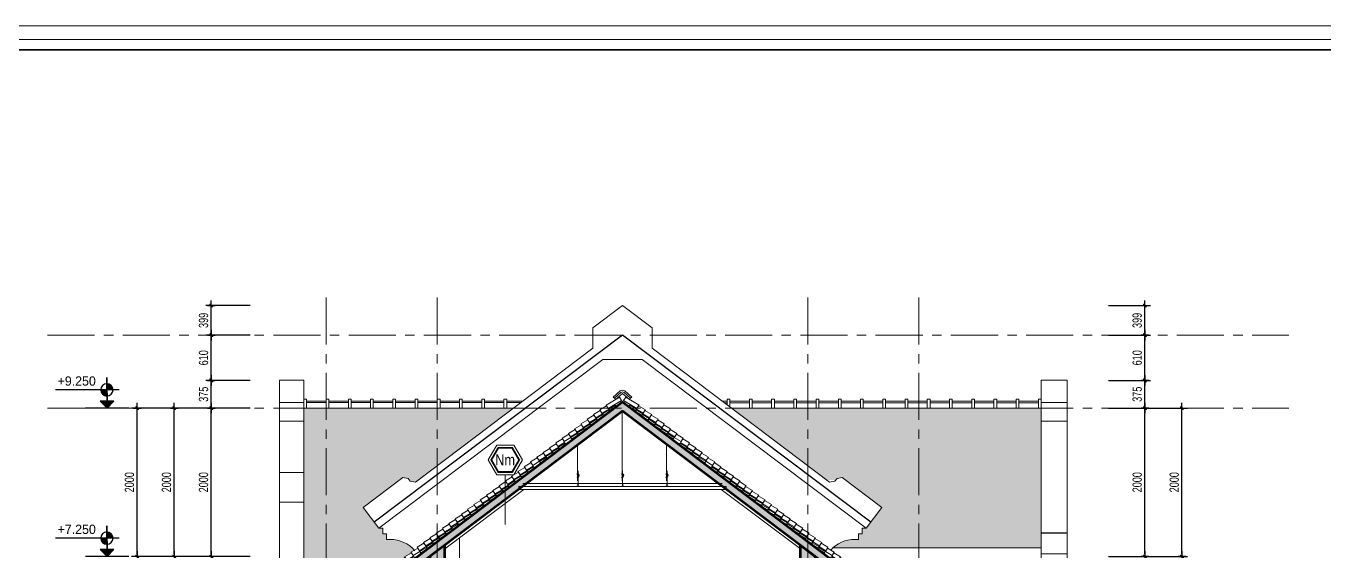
# Model space of a CAD drawing. Header units: inches. Extents: x 88947 to 296847, y 35049 to 161062.
# Drawn here: x 214185 to 231703, y 153981 to 161062 of the extents above; entities that cross this region are included whole.
import ezdxf
from ezdxf.xclip import XClip

# ---------------------------------------------------------------- set-up
doc = ezdxf.new("R2010")
doc.units = ezdxf.units.IN
doc.header["$MEASUREMENT"] = 0
doc.header["$XCLIPFRAME"] = 0
doc.header["$PDMODE"] = 1
doc.linetypes.add('ACAD_ISO03W100', pattern=[30, 12, -18])
doc.linetypes.add('CENTER', pattern=[50.8, 31.75, -6.35, 6.35, -6.35])
for name, color, linetype, lineweight in [('A-Dims', 145, 'Continuous', 25), ('A-Text', 30, 'Continuous', 9), ('A-Wall', 2, 'Continuous', 35), ('DIM', 7, 'Continuous', 25), ('HACTH', 8, 'Continuous', 5), ('KHUNG 1', 6, 'Continuous', 70), ('KHUNG 2', 144, 'Continuous', 18), ('KY HIEU', 4, 'Continuous', 25), ('NETMANH', 192, 'Continuous', 18), ('THAY', 3, 'Continuous', 18), ('TRUC', 252, 'ACAD_ISO03W100', 13)]:
    doc.layers.add(name, color=color, linetype=linetype, lineweight=lineweight)
doc.styles.add('DDCo-B-Helve-condense', font='VHELVCB.TTF')
doc.styles.add('FRANKO', font='VFRANKO.TTF')
doc.styles.add('TEXT', font='VHELVCN.TTF')
doc.styles.add('VNI-HELVE-CONDENSE', font='VNARIAL.TTF', dxfattribs={"width": 0.7})
doc.dimstyles.new('TAS-100', dxfattribs={"dimscale": 50, "dimtxt": 2.5, "dimasz": 0.7, "dimexe": 1.5, "dimexo": 1.5, "dimgap": 0.8, "dimtad": 1, "dimdec": 0, "dimzin": 3, "dimdsep": 46, "dimtxsty": 'VNI-HELVE-CONDENSE', "dimblk": 'TICK', "dimcen": 2.5, "dimclrt": 71, "dimazin": 2, "dimtfac": 0.75, "dimtdec": 0, "dimtix": 1, "dimtmove": 2, "dimatfit": 2, "dimldrblk": 'TICK123', "dimfxl": 1.5, "dimtolj": 1, "dimtzin": 0, "dimarcsym": 0})

# ---------------------------------------------------------------- blocks, each defined once
blk = doc.blocks.new('TICK')
at = {"layer": 'A-Dims', "color": 1}
for p, q in [((-2, 0), (2, 0)), ((0, 1.5), (0, -1.5))]:
    blk.add_line(p, q, dxfattribs=at)
at = {"layer": 'A-Dims', "color": 1, "const_width": 0.788}
blk.add_lwpolyline([(-0.33, -0.35), (0.38, 0.38)], dxfattribs=at)
at = {"layer": 'A-Dims', "color": 1, "const_width": 0.394}
for points in [[(0.24, 0.52, -0.414214), (0.52, 0.52, -1)], [(0.52, 0.52, -0.414214), (0.52, 0.24, -1)], [(-0.47, -0.21, 0.414214), (-0.47, -0.49, 1)], [(-0.47, -0.49, 0.414214), (-0.19, -0.49, 1)]]:
    blk.add_lwpolyline(points, format="xyb", dxfattribs=at)
blk = doc.blocks.new('*D1163')
at = {"layer": 'Defpoints', "color": 0}
for p in [(228719, 156892), (229286, 156892), (228719, 156282)]:
    blk.add_point(p, dxfattribs=at)
at = {"layer": 'DIM', "color": 0, "lineweight": -2}
for p, q in [((228794, 156892), (229361, 156892)), ((229286, 156317), (229286, 156857)), ((228794, 156282), (229361, 156282))]:
    blk.add_line(p, q, dxfattribs=at)
at = {"layer": 'DIM', "color": 0, "lineweight": -2, "xscale": 35, "yscale": 35, "zscale": 35}
for p, rotation in [((229286, 156892), 90), ((229286, 156282), 270)]:
    blk.add_blockref('TICK', p, dxfattribs=dict(at, rotation=rotation))
at = {"layer": 'DIM', "color": 71, "insert": (229182, 156587), "char_height": 125, "attachment_point": 5, "rotation": 90, "style": 'VNI-HELVE-CONDENSE'}
blk.add_mtext('\\A1;610', dxfattribs=at)
blk = doc.blocks.new('TICK123')
at = {"layer": 'A-Dims', "color": 1}
blk.add_lwpolyline([(0.05, 0, 0, 0.84, 0), (-2.11, 0, 8.4, 8.4, 0)], format="xyseb", dxfattribs=at)
blk = doc.blocks.new('*D1167')
at = {"layer": 'Defpoints', "color": 0}
for p in [(228719, 155908), (229786, 155908), (228719, 153908)]:
    blk.add_point(p, dxfattribs=at)
at = {"layer": 'DIM', "color": 0, "lineweight": -2}
for p, q in [((228794, 155908), (229861, 155908)), ((229786, 153943), (229786, 155873)), ((228794, 153908), (229861, 153908))]:
    blk.add_line(p, q, dxfattribs=at)
at = {"layer": 'DIM', "color": 0, "lineweight": -2, "xscale": 35, "yscale": 35, "zscale": 35}
for p, rotation in [((229786, 155908), 90), ((229786, 153908), 270)]:
    blk.add_blockref('TICK', p, dxfattribs=dict(at, rotation=rotation))
at = {"layer": 'DIM', "color": 71, "insert": (229682, 154908), "char_height": 125, "attachment_point": 5, "rotation": 90, "style": 'VNI-HELVE-CONDENSE'}
blk.add_mtext('\\A1;2000', dxfattribs=at)
blk = doc.blocks.new('*D1168')
at = {"layer": 'Defpoints', "color": 0}
for p in [(228719, 157291), (229286, 157291), (228719, 156892)]:
    blk.add_point(p, dxfattribs=at)
at = {"layer": 'DIM', "color": 0, "lineweight": -2}
for p, q in [((228794, 157291), (229361, 157291)), ((229286, 156927), (229286, 157256)), ((228794, 156892), (229361, 156892))]:
    blk.add_line(p, q, dxfattribs=at)
at = {"layer": 'DIM', "color": 0, "lineweight": -2, "xscale": 35, "yscale": 35, "zscale": 35}
for p, rotation in [((229286, 157291), 90), ((229286, 156892), 270)]:
    blk.add_blockref('TICK', p, dxfattribs=dict(at, rotation=rotation))
at = {"layer": 'DIM', "color": 71, "insert": (229182, 157091), "char_height": 125, "attachment_point": 5, "rotation": 90, "style": 'VNI-HELVE-CONDENSE'}
blk.add_mtext('\\A1;399', dxfattribs=at)
blk = doc.blocks.new('khung ten')
at = {"layer": 'A-Wall', "ltscale": 0.7}
blk.add_lwpolyline([(267204, -219099), (305804, -219099), (305804, -190799), (267204, -190799)], close=True, dxfattribs=at)
at = {"layer": 'KHUNG 2', "ltscale": 0.7}
blk.add_lwpolyline([(267004, -219299), (306004, -219299), (306004, -190599), (267004, -190599)], close=True, dxfattribs=at)
at = {"layer": 'NETMANH', "ltscale": 0.7}
blk.add_lwpolyline([(265004, -220042), (307004, -220042), (307004, -190342), (265004, -190342)], close=True, dxfattribs=at)
blk = doc.blocks.new('*D1175')
at = {"layer": 'Defpoints', "color": 0}
for p in [(216686, 155908), (217286, 155908), (217286, 153908)]:
    blk.add_point(p, dxfattribs=at)
at = {"layer": 'DIM', "color": 0, "lineweight": -2}
for p, q in [((217211, 155908), (216611, 155908)), ((216686, 153943), (216686, 155873)), ((217211, 153908), (216611, 153908))]:
    blk.add_line(p, q, dxfattribs=at)
at = {"layer": 'DIM', "color": 0, "lineweight": -2, "xscale": 35, "yscale": 35, "zscale": 35}
for p, rotation in [((216686, 155908), 90), ((216686, 153908), 270)]:
    blk.add_blockref('TICK', p, dxfattribs=dict(at, rotation=rotation))
at = {"layer": 'DIM', "color": 71, "insert": (216582, 154908), "char_height": 125, "attachment_point": 5, "rotation": 90, "style": 'VNI-HELVE-CONDENSE'}
blk.add_mtext('\\A1;2000', dxfattribs=at)
blk = doc.blocks.new('*D1176')
at = {"layer": 'Defpoints', "color": 0}
for p in [(216686, 156282), (217286, 156282), (217286, 155908)]:
    blk.add_point(p, dxfattribs=at)
at = {"layer": 'DIM', "color": 0, "lineweight": -2}
for p, q in [((217211, 156282), (216611, 156282)), ((216686, 155943), (216686, 156247)), ((217211, 155908), (216611, 155908))]:
    blk.add_line(p, q, dxfattribs=at)
at = {"layer": 'DIM', "color": 0, "lineweight": -2, "xscale": 35, "yscale": 35, "zscale": 35}
for p, rotation in [((216686, 156282), 90), ((216686, 155908), 270)]:
    blk.add_blockref('TICK', p, dxfattribs=dict(at, rotation=rotation))
at = {"layer": 'DIM', "color": 71, "insert": (216582, 156095), "char_height": 125, "attachment_point": 5, "rotation": 90, "style": 'VNI-HELVE-CONDENSE'}
blk.add_mtext('\\A1;375', dxfattribs=at)
blk = doc.blocks.new('*D1180')
at = {"layer": 'Defpoints', "color": 0}
for p in [(216686, 157291), (217286, 157291), (217286, 156892)]:
    blk.add_point(p, dxfattribs=at)
at = {"layer": 'DIM', "color": 0, "lineweight": -2}
for p, q in [((217211, 157291), (216611, 157291)), ((216686, 156927), (216686, 157256)), ((217211, 156892), (216611, 156892))]:
    blk.add_line(p, q, dxfattribs=at)
at = {"layer": 'DIM', "color": 0, "lineweight": -2, "xscale": 35, "yscale": 35, "zscale": 35}
for p, rotation in [((216686, 157291), 90), ((216686, 156892), 270)]:
    blk.add_blockref('TICK', p, dxfattribs=dict(at, rotation=rotation))
at = {"layer": 'DIM', "color": 71, "insert": (216582, 157091), "char_height": 125, "attachment_point": 5, "rotation": 90, "style": 'VNI-HELVE-CONDENSE'}
blk.add_mtext('\\A1;399', dxfattribs=at)
blk = doc.blocks.new('*D1183')
at = {"layer": 'Defpoints', "color": 0}
for p in [(228719, 155908), (229286, 155908), (228719, 153908)]:
    blk.add_point(p, dxfattribs=at)
at = {"layer": 'DIM', "color": 0, "lineweight": -2}
for p, q in [((228794, 155908), (229361, 155908)), ((229286, 153943), (229286, 155873)), ((228794, 153908), (229361, 153908))]:
    blk.add_line(p, q, dxfattribs=at)
at = {"layer": 'DIM', "color": 0, "lineweight": -2, "xscale": 35, "yscale": 35, "zscale": 35}
for p, rotation in [((229286, 155908), 90), ((229286, 153908), 270)]:
    blk.add_blockref('TICK', p, dxfattribs=dict(at, rotation=rotation))
at = {"layer": 'DIM', "color": 71, "insert": (229182, 154908), "char_height": 125, "attachment_point": 5, "rotation": 90, "style": 'VNI-HELVE-CONDENSE'}
blk.add_mtext('\\A1;2000', dxfattribs=at)
blk = doc.blocks.new('A$C688775B1')
h = blk.add_hatch(color=256)
h.paths.add_polyline_path([(332, 278), (332, 372, 0.414214), (239, 278)])
h.paths.add_polyline_path([(332, 278), (332, 185, 0.414214), (426, 278)])
h = blk.add_hatch(color=256)
h.paths.add_polyline_path([(434, 104), (330, 104), (330, 0)])
h.paths.add_polyline_path([(330, 104), (226, 104), (330, 0)])
for p, q in [((332, 465), (330, 0)), ((330, 0), (332, 465)), ((145, 278), (1114, 278)), ((0, 0), (660, 0)), ((330, 0), (226, 104)), ((226, 104), (434, 104)), ((330, 0), (434, 104))]:
    blk.add_line(p, q)
blk.add_circle((332, 278), 93.5)
at = {"style": 'TEXT'}
blk.add_attdef('CAO ÑOÄ', (474, 342), '', height=170, dxfattribs=at)
blk = doc.blocks.new('*D2889')
at = {"layer": 'Defpoints', "color": 0}
for p in [(222236, 155867), (225376, 153295), (224962, 152973), (226076, 152973), (226076, 152973)]:
    blk.add_point(p, dxfattribs=at)
at = {"layer": 'DIM', "color": 0, "lineweight": -2}
blk.add_arc((226076, 152973), 770, 145.6052, 177.3948, dxfattribs=at)
at = {"layer": 'DIM', "color": 0, "lineweight": -2, "xscale": 35, "yscale": 35, "zscale": 35}
for p, rotation in [((225461, 153437), 54.30264804091244), ((225306, 152973), 268.6974206269962)]:
    blk.add_blockref('TICK', p, dxfattribs=dict(at, rotation=rotation))
at = {"layer": 'DIM', "color": 71, "insert": (225247, 153250), "char_height": 125, "attachment_point": 5, "rotation": 71.5, "style": 'VNI-HELVE-CONDENSE'}
blk.add_mtext('\\A1;37°', dxfattribs=at)
blk = doc.blocks.new('*D3951')
at = {"layer": 'Defpoints', "color": 0}
for p in [(228719, 156282), (229286, 156282), (228719, 155908)]:
    blk.add_point(p, dxfattribs=at)
at = {"layer": 'DIM', "color": 0, "lineweight": -2}
for p, q in [((228794, 156282), (229361, 156282)), ((229286, 155943), (229286, 156247)), ((228794, 155908), (229361, 155908))]:
    blk.add_line(p, q, dxfattribs=at)
at = {"layer": 'DIM', "color": 0, "lineweight": -2, "xscale": 35, "yscale": 35, "zscale": 35}
for p, rotation in [((229286, 156282), 90), ((229286, 155908), 270)]:
    blk.add_blockref('TICK', p, dxfattribs=dict(at, rotation=rotation))
at = {"layer": 'DIM', "color": 71, "insert": (229182, 156095), "char_height": 125, "attachment_point": 5, "rotation": 90, "style": 'VNI-HELVE-CONDENSE'}
blk.add_mtext('\\A1;375', dxfattribs=at)
blk = doc.blocks.new('*D3953')
at = {"layer": 'Defpoints', "color": 0}
for p in [(228719, 157291), (229286, 157291), (228719, 156892)]:
    blk.add_point(p, dxfattribs=at)
at = {"layer": 'DIM', "color": 0, "lineweight": -2}
for p, q in [((228794, 157291), (229361, 157291)), ((229286, 156927), (229286, 157256)), ((228794, 156892), (229361, 156892))]:
    blk.add_line(p, q, dxfattribs=at)
at = {"layer": 'DIM', "color": 0, "lineweight": -2, "xscale": 35, "yscale": 35, "zscale": 35}
for p, rotation in [((229286, 157291), 90), ((229286, 156892), 270)]:
    blk.add_blockref('TICK', p, dxfattribs=dict(at, rotation=rotation))
at = {"layer": 'DIM', "color": 71, "insert": (229182, 157091), "char_height": 125, "attachment_point": 5, "rotation": 90, "style": 'VNI-HELVE-CONDENSE'}
blk.add_mtext('\\A1;399', dxfattribs=at)
blk = doc.blocks.new('*D3954')
at = {"layer": 'Defpoints', "color": 0}
for p in [(216186, 155908), (217286, 155908), (217286, 153908)]:
    blk.add_point(p, dxfattribs=at)
at = {"layer": 'DIM', "color": 0, "lineweight": -2}
for p, q in [((217211, 155908), (216111, 155908)), ((216186, 153943), (216186, 155873)), ((217211, 153908), (216111, 153908))]:
    blk.add_line(p, q, dxfattribs=at)
at = {"layer": 'DIM', "color": 0, "lineweight": -2, "xscale": 35, "yscale": 35, "zscale": 35}
for p, rotation in [((216186, 155908), 90), ((216186, 153908), 270)]:
    blk.add_blockref('TICK', p, dxfattribs=dict(at, rotation=rotation))
at = {"layer": 'DIM', "color": 71, "insert": (216082, 154908), "char_height": 125, "attachment_point": 5, "rotation": 90, "style": 'VNI-HELVE-CONDENSE'}
blk.add_mtext('\\A1;2000', dxfattribs=at)
blk = doc.blocks.new('*D3955')
at = {"layer": 'Defpoints', "color": 0}
for p in [(216686, 157291), (217286, 157291), (217286, 156892)]:
    blk.add_point(p, dxfattribs=at)
at = {"layer": 'DIM', "color": 0, "lineweight": -2}
for p, q in [((217211, 157291), (216611, 157291)), ((216686, 156927), (216686, 157256)), ((217211, 156892), (216611, 156892))]:
    blk.add_line(p, q, dxfattribs=at)
at = {"layer": 'DIM', "color": 0, "lineweight": -2, "xscale": 35, "yscale": 35, "zscale": 35}
for p, rotation in [((216686, 157291), 90), ((216686, 156892), 270)]:
    blk.add_blockref('TICK', p, dxfattribs=dict(at, rotation=rotation))
at = {"layer": 'DIM', "color": 71, "insert": (216582, 157091), "char_height": 125, "attachment_point": 5, "rotation": 90, "style": 'VNI-HELVE-CONDENSE'}
blk.add_mtext('\\A1;399', dxfattribs=at)
blk = doc.blocks.new('A$C19BC2735')
at = {"layer": 'THAY'}
for points in [[(-499, -193), (-122, 132)], [(-440, -261), (-64, 64)], [(371, -320), (0, 0), (-371, -320)], [(440, -261), (64, 64)], [(499, -193), (122, 132)], [(-499, -193), (-440, -261), (-430, -252), (-371, -320)], [(499, -193), (440, -261), (430, -252), (371, -320)]]:
    blk.add_lwpolyline(points, dxfattribs=at)
for points in [[(122, 132, 0.306991), (-122, 132, 1)], [(72, 58, 0.306991), (-72, 58, 0.306991)]]:
    blk.add_lwpolyline(points, format="xyb", dxfattribs=at)
blk = doc.blocks.new('A$C54C250A4')
at = {"layer": 'THAY'}
for points in [[(-41, 65), (-12, 19), (-192, -88), (-221, -43), (-41, 65)], [(-300, -116), (-271, -162), (-362, -216), (-391, -170), (-300, -116)], [(-265, -172), (-253, -191), (-344, -245), (-356, -226), (-265, -172)], [(-215, -52), (-186, -98), (-277, -152), (-306, -107), (-215, -52)], [(-180, -108), (-168, -127), (-259, -181), (-271, -162), (-180, -108)], [(-96, -45), (-84, -64), (-174, -117), (-186, -98), (-96, -45)], [(-555, -308), (-526, -354), (-617, -408), (-646, -362), (-555, -308)], [(-470, -244), (-441, -290), (-532, -344), (-561, -298), (-470, -244)], [(-435, -299), (-423, -318), (-514, -373), (-526, -354), (-435, -299)], [(-385, -180), (-356, -226), (-447, -280), (-476, -234), (-385, -180)], [(-350, -235), (-338, -254), (-429, -309), (-441, -290), (-350, -235)], [(-810, -500), (-781, -546), (-872, -600), (-901, -554), (-810, -500)], [(-725, -436), (-696, -482), (-787, -536), (-816, -490), (-725, -436)], [(-640, -372), (-611, -418), (-702, -472), (-731, -426), (-640, -372)], [(-605, -427), (-593, -446), (-684, -500), (-696, -481), (-605, -427)], [(-520, -363), (-508, -382), (-599, -437), (-611, -417), (-520, -363)], [(-1065, -692), (-1035, -737), (-1126, -792), (-1156, -746), (-1065, -692)], [(-980, -628), (-950, -673), (-1042, -728), (-1071, -682), (-980, -628)], [(-944, -684), (-932, -703), (-1023, -757), (-1035, -738), (-944, -684)], [(-895, -564), (-866, -609), (-957, -664), (-986, -618), (-895, -564)], [(-859, -620), (-847, -639), (-938, -693), (-950, -674), (-859, -620)], [(-774, -556), (-762, -575), (-853, -629), (-865, -610), (-774, -556)], [(-1234, -819), (-1205, -865), (-1296, -920), (-1326, -874), (-1234, -819)], [(-1199, -875), (-1186, -894), (-1277, -949), (-1290, -930), (-1199, -875)], [(-1150, -755), (-1120, -801), (-1211, -856), (-1241, -810), (-1150, -755)], [(-1029, -748), (-1017, -767), (-1108, -821), (-1120, -802), (-1029, -748)], [(-1490, -1011), (-1460, -1057), (-1551, -1112), (-1581, -1066), (-1490, -1011)], [(-1405, -947), (-1375, -993), (-1466, -1048), (-1496, -1002), (-1405, -947)], [(-1369, -1004), (-1357, -1023), (-1447, -1077), (-1460, -1058), (-1369, -1004)], [(-1319, -883), (-1290, -929), (-1381, -984), (-1411, -938), (-1319, -883)], [(-1284, -939), (-1271, -958), (-1362, -1013), (-1375, -993), (-1284, -939)], [(-1744, -1203), (-1715, -1249), (-1806, -1303), (-1835, -1257), (-1744, -1203)], [(-1659, -1139), (-1630, -1185), (-1721, -1239), (-1751, -1194), (-1659, -1139)], [(-1624, -1195), (-1611, -1214), (-1702, -1269), (-1715, -1249), (-1624, -1195)], [(-1574, -1075), (-1545, -1121), (-1636, -1176), (-1666, -1130), (-1574, -1075)], [(-1539, -1131), (-1526, -1150), (-1617, -1205), (-1630, -1186), (-1539, -1131)], [(-1454, -1067), (-1441, -1086), (-1532, -1141), (-1545, -1122), (-1454, -1067)], [(-1999, -1395), (-1970, -1441), (-2061, -1495), (-2091, -1449), (-1999, -1395)], [(-1914, -1331), (-1885, -1377), (-1976, -1431), (-2006, -1385), (-1914, -1331)], [(-1879, -1387), (-1866, -1406), (-1957, -1461), (-1970, -1442), (-1879, -1387)], [(-1829, -1267), (-1800, -1313), (-1891, -1367), (-1920, -1321), (-1829, -1267)], [(-1793, -1323), (-1781, -1342), (-1872, -1396), (-1885, -1377), (-1793, -1323)], [(-1708, -1259), (-1696, -1278), (-1787, -1332), (-1800, -1313), (-1708, -1259)], [(-2169, -1523), (-2140, -1569), (-2231, -1623), (-2260, -1577), (-2169, -1523)], [(-2084, -1459), (-2055, -1505), (-2146, -1559), (-2175, -1513), (-2084, -1459)], [(-2048, -1515), (-2036, -1534), (-2127, -1588), (-2140, -1569), (-2048, -1515)], [(-1963, -1451), (-1951, -1470), (-2042, -1525), (-2055, -1505), (-1963, -1451)], [(-2424, -1715), (-2395, -1761), (-2486, -1815), (-2515, -1769), (-2424, -1715)], [(-2339, -1651), (-2310, -1697), (-2401, -1751), (-2430, -1705), (-2339, -1651)], [(-2303, -1707), (-2291, -1726), (-2382, -1780), (-2394, -1761), (-2303, -1707)], [(-2254, -1587), (-2225, -1633), (-2316, -1687), (-2345, -1641), (-2254, -1587)], [(-2218, -1643), (-2206, -1662), (-2297, -1716), (-2309, -1697), (-2218, -1643)], [(-2133, -1579), (-2121, -1598), (-2212, -1652), (-2225, -1633), (-2133, -1579)], [(-2679, -1907), (-2650, -1952), (-2741, -2007), (-2770, -1961), (-2679, -1907)], [(-2594, -1843), (-2565, -1889), (-2656, -1943), (-2685, -1897), (-2594, -1843)], [(-2558, -1899), (-2546, -1918), (-2637, -1972), (-2649, -1953), (-2558, -1899)], [(-2509, -1779), (-2480, -1825), (-2571, -1879), (-2600, -1833), (-2509, -1779)], [(-2473, -1835), (-2461, -1854), (-2552, -1908), (-2564, -1889), (-2473, -1835)], [(-2388, -1771), (-2376, -1790), (-2467, -1844), (-2480, -1825), (-2388, -1771)], [(-2934, -2099), (-2905, -2144), (-2996, -2199), (-3025, -2153), (-2934, -2099)], [(-2849, -2035), (-2820, -2080), (-2911, -2135), (-2940, -2089), (-2849, -2035)], [(-2813, -2090), (-2801, -2109), (-2892, -2164), (-2904, -2145), (-2813, -2090)], [(-2764, -1971), (-2735, -2016), (-2826, -2071), (-2855, -2025), (-2764, -1971)], [(-2643, -1963), (-2631, -1982), (-2722, -2036), (-2734, -2017), (-2643, -1963)], [(-3104, -2227), (-3075, -2272), (-3166, -2327), (-3195, -2281), (-3104, -2227)], [(-3019, -2163), (-2990, -2208), (-3081, -2263), (-3110, -2217), (-3019, -2163)], [(-2983, -2219), (-2971, -2238), (-3062, -2292), (-3074, -2273), (-2983, -2219)], [(-2898, -2155), (-2886, -2174), (-2977, -2228), (-2989, -2209), (-2898, -2155)], [(-3359, -2418), (-3330, -2464), (-3421, -2519), (-3450, -2473), (-3359, -2418)], [(-3274, -2354), (-3245, -2400), (-3336, -2455), (-3365, -2409), (-3274, -2354)], [(-3238, -2410), (-3226, -2429), (-3317, -2484), (-3329, -2465), (-3238, -2410)], [(-3189, -2290), (-3160, -2336), (-3251, -2391), (-3280, -2345), (-3189, -2290)], [(-3153, -2346), (-3141, -2365), (-3232, -2420), (-3244, -2401), (-3153, -2346)], [(-3068, -2283), (-3056, -2302), (-3147, -2356), (-3159, -2337), (-3068, -2283)], [(-3614, -2610), (-3584, -2656), (-3675, -2710), (-3705, -2664), (-3614, -2610)], [(-3529, -2546), (-3499, -2592), (-3590, -2646), (-3620, -2600), (-3529, -2546)], [(-3493, -2602), (-3481, -2621), (-3572, -2675), (-3584, -2656), (-3493, -2602)], [(-3444, -2482), (-3415, -2528), (-3506, -2582), (-3535, -2536), (-3444, -2482)], [(-3408, -2538), (-3396, -2557), (-3487, -2612), (-3499, -2592), (-3408, -2538)], [(-3323, -2474), (-3311, -2493), (-3402, -2548), (-3414, -2528), (-3323, -2474)], [(-3868, -2802), (-3839, -2848), (-3926, -2900), (-3956, -2854), (-3868, -2802)], [(-3783, -2738), (-3754, -2784), (-3845, -2838), (-3874, -2792), (-3783, -2738)], [(-3748, -2794), (-3735, -2813), (-3826, -2867), (-3839, -2848), (-3748, -2794)], [(-3698, -2674), (-3669, -2720), (-3760, -2774), (-3790, -2728), (-3698, -2674)], [(-3663, -2730), (-3651, -2749), (-3741, -2803), (-3754, -2784), (-3663, -2730)], [(-3578, -2666), (-3566, -2685), (-3656, -2739), (-3669, -2720), (-3578, -2666)], [(-3832, -2858), (-3820, -2877), (-3908, -2929), (-3920, -2910), (-3832, -2858)]]:
    blk.add_lwpolyline(points, dxfattribs=at)
blk = doc.blocks.new('*D4055')
at = {"layer": 'Defpoints', "color": 0}
for p in [(222236, 155867), (225376, 153295), (224962, 152973), (226076, 152973), (226076, 152973)]:
    blk.add_point(p, dxfattribs=at)
at = {"layer": 'DIM', "color": 0, "lineweight": -2}
blk.add_arc((226076, 152973), 770, 145.6052, 177.3948, dxfattribs=at)
at = {"layer": 'DIM', "color": 0, "lineweight": -2, "xscale": 35, "yscale": 35, "zscale": 35}
for p, rotation in [((225461, 153437), 54.3026480409123), ((225306, 152973), 268.6974206269963)]:
    blk.add_blockref('TICK', p, dxfattribs=dict(at, rotation=rotation))
at = {"layer": 'DIM', "color": 71, "insert": (225247, 153250), "char_height": 125, "attachment_point": 5, "rotation": 71.5, "style": 'VNI-HELVE-CONDENSE'}
blk.add_mtext('\\A1;37°', dxfattribs=at)
blk = doc.blocks.new('A$C5FD872E7')
at = {"layer": 'THAY'}
for p, q in [((37, 120), (0, 120)), ((37, 0), (37, 120)), ((300, 96), (37, 96)), ((300, 74), (37, 74)), ((337, 120), (300, 120)), ((337, 0), (337, 120)), ((600, 96), (337, 96)), ((600, 74), (337, 74)), ((637, 120), (600, 120)), ((637, 0), (637, 120)), ((900, 96), (637, 96)), ((900, 74), (637, 74)), ((937, 120), (900, 120)), ((937, 0), (937, 120)), ((1200, 96), (937, 96)), ((1200, 74), (937, 74)), ((1237, 120), (1200, 120)), ((1237, 0), (1237, 120)), ((1500, 96), (1237, 96)), ((1500, 74), (1237, 74)), ((1537, 120), (1500, 120)), ((1537, 0), (1537, 120)), ((1800, 96), (1537, 96)), ((1800, 74), (1537, 74)), ((1837, 120), (1800, 120)), ((1837, 0), (1837, 120)), ((2100, 96), (1837, 96)), ((2100, 74), (1837, 74)), ((2137, 120), (2100, 120)), ((2137, 0), (2137, 120)), ((2400, 96), (2137, 96)), ((2400, 74), (2137, 74)), ((2437, 120), (2400, 120)), ((2437, 0), (2437, 120)), ((2700, 96), (2437, 96)), ((2700, 74), (2437, 74)), ((2737, 120), (2700, 120)), ((2737, 0), (2737, 120)), ((3000, 96), (2737, 96)), ((3000, 74), (2737, 74)), ((3037, 120), (3000, 120)), ((3037, 0), (3037, 120)), ((3100, 96), (3037, 96)), ((3100, 74), (3037, 74))]:
    blk.add_line(p, q, dxfattribs=at)
for points in [[(0, 0), (0, 120)], [(0, 0), (3100, 0)], [(300, 0), (300, 120)], [(600, 0), (600, 120)], [(900, 0), (900, 120)], [(1200, 0), (1200, 120)], [(1500, 0), (1500, 120)], [(1800, 0), (1800, 120)], [(2100, 0), (2100, 120)], [(2550, 74), (2200, 74)], [(2400, 0), (2400, 120)], [(2700, 0), (2700, 120)], [(3000, 0), (3000, 120)]]:
    blk.add_lwpolyline(points, dxfattribs=at)
blk = doc.blocks.new('A$C76A71FAD')
at = {"layer": 'THAY'}
for p, q in [((-37, 2114), (-37, 2234)), ((-37, 2234), (0, 2234))]:
    blk.add_line(p, q, dxfattribs=at)
for points in [[(0, 0), (0, 2489), (350, 2489), (350, 0)], [(0, 2114), (0, 2234)], [(350, 2188), (0, 2188)], [(0, 1938), (350, 1938)], [(350, 1938), (0, 1938)], [(350, 1938), (0, 1938)], [(0, 430), (350, 430)], [(0, 430), (350, 430)], [(0, 150), (350, 150)], [(0, 75), (350, 75)], [(0, 0), (350, 0)]]:
    blk.add_lwpolyline(points, dxfattribs=at)
blk = doc.blocks.new('A$C04E60F63')
at = {"layer": 'THAY'}
for p, q in [((37, 120), (0, 120)), ((37, 0), (37, 120)), ((300, 96), (37, 96)), ((300, 74), (37, 74)), ((337, 120), (300, 120)), ((337, 0), (337, 120)), ((600, 96), (337, 96)), ((600, 74), (337, 74)), ((637, 120), (600, 120)), ((637, 0), (637, 120)), ((900, 96), (637, 96)), ((900, 74), (637, 74)), ((937, 120), (900, 120)), ((937, 0), (937, 120)), ((1200, 96), (937, 96)), ((1200, 74), (937, 74)), ((1237, 120), (1200, 120)), ((1237, 0), (1237, 120)), ((1500, 96), (1237, 96)), ((1500, 74), (1237, 74)), ((1537, 120), (1500, 120)), ((1537, 0), (1537, 120)), ((1800, 96), (1537, 96)), ((1800, 74), (1537, 74)), ((1837, 120), (1800, 120)), ((1837, 0), (1837, 120)), ((2100, 96), (1837, 96)), ((2100, 74), (1837, 74)), ((2137, 120), (2100, 120)), ((2137, 0), (2137, 120)), ((2400, 96), (2137, 96)), ((2400, 74), (2137, 74)), ((2437, 120), (2400, 120)), ((2437, 0), (2437, 120)), ((2700, 96), (2437, 96)), ((2700, 74), (2437, 74)), ((2737, 120), (2700, 120)), ((2737, 0), (2737, 120)), ((3000, 96), (2737, 96)), ((3000, 74), (2737, 74)), ((3037, 120), (3000, 120)), ((3037, 0), (3037, 120)), ((3100, 96), (3037, 96)), ((3100, 74), (3037, 74))]:
    blk.add_line(p, q, dxfattribs=at)
for points in [[(0, 0), (0, 120)], [(300, 0), (300, 120)], [(600, 0), (600, 120)], [(900, 0), (900, 120)], [(1200, 0), (1200, 120)], [(1500, 0), (1500, 120)], [(1800, 0), (1800, 120)], [(2100, 0), (2100, 120)], [(2400, 0), (2400, 120)], [(2700, 0), (2700, 120)], [(3000, 0), (3000, 120)]]:
    blk.add_lwpolyline(points, dxfattribs=at)
blk = doc.blocks.new('*D4062')
at = {"layer": 'Defpoints', "color": 0}
for p in [(216686, 156892), (217286, 156892), (217286, 156282)]:
    blk.add_point(p, dxfattribs=at)
at = {"layer": 'DIM', "color": 0, "lineweight": -2}
for p, q in [((217211, 156892), (216611, 156892)), ((216686, 156317), (216686, 156857)), ((217211, 156282), (216611, 156282))]:
    blk.add_line(p, q, dxfattribs=at)
at = {"layer": 'DIM', "color": 0, "lineweight": -2, "xscale": 35, "yscale": 35, "zscale": 35}
for p, rotation in [((216686, 156892), 90), ((216686, 156282), 270)]:
    blk.add_blockref('TICK', p, dxfattribs=dict(at, rotation=rotation))
at = {"layer": 'DIM', "color": 71, "insert": (216582, 156587), "char_height": 125, "attachment_point": 5, "rotation": 90, "style": 'VNI-HELVE-CONDENSE'}
blk.add_mtext('\\A1;610', dxfattribs=at)
blk = doc.blocks.new('*D4063')
at = {"layer": 'Defpoints', "color": 0}
for p in [(215686, 155908), (216286, 155908), (216286, 153908)]:
    blk.add_point(p, dxfattribs=at)
at = {"layer": 'DIM', "color": 0, "lineweight": -2}
for p, q in [((216211, 155908), (215611, 155908)), ((215686, 153943), (215686, 155873)), ((216211, 153908), (215611, 153908))]:
    blk.add_line(p, q, dxfattribs=at)
at = {"layer": 'DIM', "color": 0, "lineweight": -2, "xscale": 35, "yscale": 35, "zscale": 35}
for p, rotation in [((215686, 155908), 90), ((215686, 153908), 270)]:
    blk.add_blockref('TICK', p, dxfattribs=dict(at, rotation=rotation))
at = {"layer": 'DIM', "color": 71, "insert": (215582, 154908), "char_height": 125, "attachment_point": 5, "rotation": 90, "style": 'VNI-HELVE-CONDENSE'}
blk.add_mtext('\\A1;2000', dxfattribs=at)

msp = doc.modelspace()

# ---------------------------------------------------------------- hatches: boundary and pattern name
at = {"layer": 'HACTH'}
h = msp.add_hatch(dxfattribs=at)
h.set_pattern_fill('TILE_02', color=256, scale=100, style=0, pattern_type=2)
h.set_pattern_definition([(0, (218110.27, 153728.35), (200, 100), [25, -175]), (0, (218110.27, 153740.85), (200, 100), [25, -75]), (0, (218210.27, 153753.35), (200, 100), [25, -175]), (0, (218060.27, 153690.85), (200, 100), [12.5, -100, 12.5, -75]), (45, (218072.77, 153715.85), (0, 100), [17.6777, -265.165]), (45, (218060.27, 153753.35), (0, 100), [12.63, -270.2127]), (45, (218060.27, 153765.85), (0, 100), [15.15, -267.6927]), (135, (218185.27, 153765.85), (0, 100), [15.15, -267.6927]), (135, (218185.27, 153753.35), (0, 100), [12.63, -270.2127]), (135, (218172.77, 153715.85), (0, 100), [17.6777, -265.165]), (26.565, (218085.27, 153715.85), (5e-05, 100), [27.951, -195.656]), (26.565, (218085.27, 153728.35), (5e-05, 100), [27.951, -195.656]), (26.565, (218035.27, 153740.85), (5e-05, 100), [27.951, -195.656]), (26.565, (218035.27, 153753.35), (5e-05, 100), [27.951, -195.656]), (63.435, (218060.27, 153690.847), (-5e-05, 100), [27.951, -419.2627]), (63.435, (218072.77, 153690.847), (-5e-05, 100), [27.951, -419.2627]), (116.565, (218172.77, 153690.847), (5e-05, 100), [27.951, -419.2627]), (116.565, (218185.27, 153690.847), (5e-05, 100), [27.951, -419.2627]), (153.435, (218160.27, 153715.85), (-5e-05, 100), [27.951, -195.656]), (153.435, (218160.27, 153728.35), (-5e-05, 100), [27.951, -195.656]), (153.435, (218210.27, 153740.85), (-5e-05, 100), [27.951, -195.656]), (153.435, (218210.27, 153753.35), (-5e-05, 100), [27.951, -195.656]), (82.875, (218060.272, 153690.847), (-2.5e-05, 100.000016), [100.7782, -1511.6733]), (97.125, (218185.272, 153690.847), (2.5e-05, 100.000016), [100.7782, -1511.6733])])
h.paths.add_polyline_path([(219735.8, 155907.5), (218235.8, 155907.5), (218235.8, 153907.5), (219303.1, 153907.5), (219386.8, 153957.4), (219380.6, 153967.1), (219425.1, 153993.6, 0.2132668), (219101.8, 154138.1), (219051.8, 154138.1), (219051.8, 154213.1), (219001.8, 154213.1), (219001.8, 154288.1), (218948.5, 154288.1), (218947.2, 154287), (218735.8, 154567.6), (219270.8, 154970.8), (219340.9, 154960.9), (219370.9, 154921), (219441, 154911.1), (219735.8, 155133.3)])
h.paths.add_polyline_path([(218235.8, 155907.5), (217935.8, 155907.5), (217935.8, 155731.3), (217935.8, 153907.5), (218235.8, 153907.5)])
h.paths.add_polyline_path([(218235.8, 153907.5), (217935.8, 153907.5), (217935.8, 153270.4), (217935.8, 153270.4), (217935.8, 153270.4), (218235.8, 153270.4)])
h.paths.add_polyline_path([(219252.6, 153773.3), (219246.4, 153782.9), (219337.9, 153837.4), (219331.5, 153847.3), (219422.6, 153901.6), (219435.4, 153881.7), (219469.6, 153907.5), (219409.1, 153907.5), (219325, 153857.2), (219292.9, 153907.5), (218235.8, 153907.5), (218235.8, 153270.4), (218457.4, 153270.4), (218537.3, 153318), (218531.1, 153327.6), (218622.2, 153381.9), (218616, 153391.6), (218707.1, 153445.8), (218700.9, 153455.5), (218792, 153509.7), (218785.8, 153519.4), (218876.9, 153573.7), (218870.8, 153583.3), (218961.8, 153637.6), (218955.7, 153647.2), (219046.8, 153701.5), (219076.4, 153655.1), (219167.6, 153709.5), (219161.5, 153719)])
h.paths.add_polyline_path([(219125.5, 153775.1), (219216.7, 153829.4), (219210.5, 153839), (219301.6, 153893.3), (219330.8, 153847.6), (219239.8, 153793.1), (219245.9, 153783.6), (219154.9, 153729.2)], flags=16)
h.paths.add_polyline_path([(220763.2, 155907.5), (219735.8, 155907.5), (219735.8, 155133.3)])
h = msp.add_hatch(dxfattribs=at)
h.set_pattern_fill('TILE_02', color=256, scale=100, style=0, pattern_type=2)
h.set_pattern_definition([(0, (223882.84, 154481.54), (200, 100), [25, -175]), (0, (223882.84, 154494.04), (200, 100), [25, -75]), (0, (223982.84, 154506.54), (200, 100), [25, -175]), (0, (223832.84, 154444.04), (200, 100), [12.5, -100, 12.5, -75]), (45, (223845.34, 154469.04), (0, 100), [17.6777, -265.165]), (45, (223832.84, 154506.54), (0, 100), [12.63, -270.2127]), (45, (223832.84, 154519.04), (0, 100), [15.15, -267.6927]), (135, (223957.84, 154519.04), (0, 100), [15.15, -267.6927]), (135, (223957.84, 154506.54), (0, 100), [12.63, -270.2127]), (135, (223945.34, 154469.04), (0, 100), [17.6777, -265.165]), (26.565, (223857.84, 154469.04), (5e-05, 100), [27.951, -195.656]), (26.565, (223857.84, 154481.54), (5e-05, 100), [27.951, -195.656]), (26.565, (223807.84, 154494.04), (5e-05, 100), [27.951, -195.656]), (26.565, (223807.84, 154506.54), (5e-05, 100), [27.951, -195.656]), (63.435, (223832.837, 154444.04), (-5e-05, 100), [27.951, -419.2627]), (63.435, (223845.337, 154444.04), (-5e-05, 100), [27.951, -419.2627]), (116.565, (223945.337, 154444.04), (5e-05, 100), [27.951, -419.2627]), (116.565, (223957.837, 154444.04), (5e-05, 100), [27.951, -419.2627]), (153.435, (223932.84, 154469.04), (-5e-05, 100), [27.951, -195.656]), (153.435, (223932.84, 154481.54), (-5e-05, 100), [27.951, -195.656]), (153.435, (223982.84, 154494.04), (-5e-05, 100), [27.951, -195.656]), (153.435, (223982.84, 154506.54), (-5e-05, 100), [27.951, -195.656]), (82.875, (223832.837, 154444.039), (-2.5e-05, 100.000016), [100.7782, -1511.6733]), (97.125, (223957.837, 154444.039), (2.5e-05, 100.000016), [100.7782, -1511.6733])])
h.paths.add_polyline_path([(227885.8, 155907.5), (226235.8, 155907.5), (226235.8, 154937), (227885.8, 154937)])
h.paths.add_polyline_path([(224735.8, 155907.5), (223708.4, 155907.5), (224735.8, 155133.3)])
h.paths.add_polyline_path([(226235.8, 155907.5), (224735.8, 155907.5), (224735.8, 155133.3), (224996.3, 154937), (225112.7, 154937), (225130.7, 154960.9), (225200.7, 154970.8), (225245.5, 154937), (226235.8, 154937)])
h.paths.add_polyline_path([(226235.8, 154937), (225245.5, 154937), (225735.8, 154567.6), (225524.4, 154287), (225523.1, 154288.1), (225469.8, 154288.1), (225469.8, 154213.1), (225419.8, 154213.1), (225419.8, 154138.1), (225369.8, 154138.1, 0.1879556), (225076.2, 154023.6), (226235.8, 154023.6)])
h.paths.add_polyline_path([(227885.8, 154937), (226235.8, 154937), (226235.8, 154023.6), (227885.8, 154023.6)])
at = {"layer": 'KHUNG 1'}
msp.add_hatch(color=256, dxfattribs=at).paths.add_polyline_path([(218335.8, 153053.1), (222235.8, 155992), (226135.8, 153053.1), (226075.6, 152973.3), (222235.8, 155866.8), (218396, 152973.3)])

# ---------------------------------------------------------------- linework, layer by layer
at = {"layer": 'Defpoints'}
msp.add_lwpolyline([(225585.3, 154367.9), (222235.8, 156892), (218886.2, 154367.9)], dxfattribs=at)
at = {"layer": 'HACTH'}
for p, q in [((222230, 155019.6), (222230, 155862.4)), ((222230, 155019.6), (222230, 155862.4)), ((221630, 155019.6), (221630, 155410.3)), ((221630, 155019.6), (221630, 155410.3)), ((222830, 155019.6), (222830, 155419)), ((222830, 155019.6), (222830, 155419)), ((221636.3, 155018.3), (221636.3, 155062.2)), ((221636.3, 155018.3), (221636.3, 155062.2)), ((222236.3, 155018.3), (222236.3, 155062.2)), ((222236.3, 155018.3), (222236.3, 155062.2)), ((222836.3, 155018.3), (222836.3, 155062.2)), ((222836.3, 155018.3), (222836.3, 155062.2)), ((221625, 155024.7), (221620.9, 155016.1)), ((221625, 155024.7), (221620.9, 155016.1)), ((221625.8, 154979.9), (221621.7, 154971.2)), ((221625.8, 154979.9), (221621.7, 154971.2)), ((221630, 154975.1), (221630, 155015.5)), ((221630, 154975.1), (221630, 155015.5)), ((221630, 154928.7), (221630, 154971.9)), ((221630, 154928.7), (221630, 154971.9)), ((221636.3, 154976.7), (221636.3, 155013.7)), ((221636.3, 154976.7), (221636.3, 155013.7)), ((221636.3, 154891.8), (221636.3, 154973.7)), ((221636.3, 154891.8), (221636.3, 154973.7)), ((221636.3, 154891.8), (221636.3, 154973.7)), ((221636.3, 154891.8), (221636.3, 154973.7)), ((222225, 155024.7), (222220.9, 155016.1)), ((222225, 155024.7), (222220.9, 155016.1)), ((222225.8, 154979.9), (222221.7, 154971.2)), ((222225.8, 154979.9), (222221.7, 154971.2)), ((222230, 154975.1), (222230, 155015.5)), ((222230, 154975.1), (222230, 155015.5)), ((222230, 154928.7), (222230, 154971.9)), ((222230, 154928.7), (222230, 154971.9)), ((222236.3, 154976.7), (222236.3, 155013.7)), ((222236.3, 154976.7), (222236.3, 155013.7)), ((222236.3, 154891.8), (222236.3, 154973.7)), ((222236.3, 154891.8), (222236.3, 154973.7)), ((222825, 155024.7), (222820.9, 155016.1)), ((222825, 155024.7), (222820.9, 155016.1)), ((222825.8, 154979.9), (222821.7, 154971.2)), ((222825.8, 154979.9), (222821.7, 154971.2)), ((222830, 154975.1), (222830, 155015.5)), ((222830, 154975.1), (222830, 155015.5)), ((222830, 154928.7), (222830, 154971.9)), ((222830, 154928.7), (222830, 154971.9)), ((222836.3, 154976.7), (222836.3, 155013.7)), ((222836.3, 154976.7), (222836.3, 155013.7)), ((222836.3, 154891.8), (222836.3, 154973.7)), ((222836.3, 154891.8), (222836.3, 154973.7))]:
    msp.add_line(p, q, dxfattribs=at)
at = {"layer": 'HACTH', "color": 252}
msp.add_lwpolyline([(220421.8, 155209.4), (220537.5, 155409.8), (220768.9, 155409.8), (220884.5, 155209.4), (220768.9, 155009.1), (220537.5, 155009.1)], close=True, dxfattribs=at)
msp.add_lwpolyline([(220653.2, 155009.1), (220653.2, 154339.3)], dxfattribs=at)
at = {"layer": 'HACTH'}
msp.add_lwpolyline([(220888.9, 154891.8), (223582.7, 154891.8)], dxfattribs=at)
msp.add_lwpolyline([(220888.9, 154891.8), (223582.7, 154891.8)], dxfattribs=at)
for points in [[(221635.8, 154891.8), (221621.3, 154891.8), (221623.3, 154889.8), (221633.8, 154889.8), (221633.8, 154853.8), (221623.3, 154853.8), (221621.3, 154851.8), (221635.8, 154851.8)], [(221635.8, 154891.8), (221621.3, 154891.8), (221623.3, 154889.8), (221633.8, 154889.8), (221633.8, 154853.8), (221623.3, 154853.8), (221621.3, 154851.8), (221635.8, 154851.8)], [(221636.8, 154891.8), (221651.3, 154891.8), (221649.3, 154889.8), (221638.8, 154889.8), (221638.8, 154853.8), (221649.3, 154853.8), (221651.3, 154851.8), (221636.8, 154851.8)], [(221636.8, 154891.8), (221651.3, 154891.8), (221649.3, 154889.8), (221638.8, 154889.8), (221638.8, 154853.8), (221649.3, 154853.8), (221651.3, 154851.8), (221636.8, 154851.8)], [(222235.8, 154891.8), (222221.3, 154891.8), (222223.3, 154889.8), (222233.8, 154889.8), (222233.8, 154853.8), (222223.3, 154853.8), (222221.3, 154851.8), (222235.8, 154851.8)], [(222235.8, 154891.8), (222221.3, 154891.8), (222223.3, 154889.8), (222233.8, 154889.8), (222233.8, 154853.8), (222223.3, 154853.8), (222221.3, 154851.8), (222235.8, 154851.8)], [(222236.8, 154891.8), (222251.3, 154891.8), (222249.3, 154889.8), (222238.8, 154889.8), (222238.8, 154853.8), (222249.3, 154853.8), (222251.3, 154851.8), (222236.8, 154851.8)], [(222236.8, 154891.8), (222251.3, 154891.8), (222249.3, 154889.8), (222238.8, 154889.8), (222238.8, 154853.8), (222249.3, 154853.8), (222251.3, 154851.8), (222236.8, 154851.8)], [(222835.8, 154891.8), (222821.3, 154891.8), (222823.3, 154889.8), (222833.8, 154889.8), (222833.8, 154853.8), (222823.3, 154853.8), (222821.3, 154851.8), (222835.8, 154851.8)], [(222835.8, 154891.8), (222821.3, 154891.8), (222823.3, 154889.8), (222833.8, 154889.8), (222833.8, 154853.8), (222823.3, 154853.8), (222821.3, 154851.8), (222835.8, 154851.8)], [(222836.8, 154891.8), (222851.3, 154891.8), (222849.3, 154889.8), (222838.8, 154889.8), (222838.8, 154853.8), (222849.3, 154853.8), (222851.3, 154851.8), (222836.8, 154851.8)], [(222836.8, 154891.8), (222851.3, 154891.8), (222849.3, 154889.8), (222838.8, 154889.8), (222838.8, 154853.8), (222849.3, 154853.8), (222851.3, 154851.8), (222836.8, 154851.8)]]:
    msp.add_lwpolyline(points, close=True, dxfattribs=at)
for centre in [(221625.1, 154993.7), (221625.1, 154993.7), (221629.3, 155002.4), (221629.3, 155002.4), (222225.1, 154993.7), (222225.1, 154993.7), (222229.3, 155002.4), (222229.3, 155002.4), (222825.1, 154993.7), (222825.1, 154993.7), (222829.3, 155002.4), (222829.3, 155002.4)]:
    msp.add_arc(centre, 22.8, 261.3484, 100.71016, dxfattribs=at)
at = {"layer": 'HACTH', "extrusion": (0, 0, -1)}
for centre in [(221629.8, 155020.4), (221629.8, 155020.4), (221636.2, 155019.1), (221636.2, 155019.1), (222229.8, 155020.4), (222229.8, 155020.4), (222236.2, 155019.1), (222236.2, 155019.1), (222829.8, 155020.4), (222829.8, 155020.4), (222836.2, 155019.1), (222836.2, 155019.1)]:
    msp.add_ellipse(centre, major_axis=(-1.5, 0.61), ratio=0.4393929, start_param=1.5707963, end_param=7.8539816, dxfattribs=at)
for centre in [(221630.4, 154975.9), (221630.4, 154975.9), (221636.1, 154977.3), (221636.1, 154977.3), (222230.4, 154975.9), (222230.4, 154975.9), (222236.1, 154977.3), (222236.1, 154977.3), (222830.4, 154975.9), (222830.4, 154975.9), (222836.1, 154977.3), (222836.1, 154977.3)]:
    msp.add_ellipse(centre, major_axis=(1.54, 0.67), ratio=0.3663838, dxfattribs=at)
at = {"layer": 'KHUNG 1'}
msp.add_lwpolyline([(218335.8, 153053.1), (222235.8, 155992), (226135.8, 153053.1), (226075.6, 152973.3), (222235.8, 155866.8), (218396, 152973.3), (218335.8, 153053.1)], dxfattribs=at)
for points in [[(219635.8, 153607.5), (219835.8, 153607.5), (219835.8, 154058.2), (219635.8, 153907.5)], [(224835.8, 153607.5), (224635.8, 153607.5), (224635.8, 154058.2), (224835.8, 153907.5)]]:
    msp.add_lwpolyline(points, close=True, dxfattribs=at)
for points in [[(219635.8, 153907.5), (219835.8, 154058.2), (219635.8, 153607.5), (219835.8, 153607.5)], [(224835.8, 153907.5), (224635.8, 154058.2), (224835.8, 153607.5), (224635.8, 153607.5)]]:
    msp.add_solid(points, dxfattribs=at)
at = {"layer": 'KY HIEU', "const_width": 25}
msp.add_lwpolyline([(220465.1, 155209.4), (220559.1, 155372.3), (220747.2, 155372.3), (220841.2, 155209.4), (220747.2, 155046.6), (220559.1, 155046.6)], close=True, dxfattribs=at)
at = {"layer": 'THAY'}
for p, q in [((218572.8, 156027.9), (218535.8, 156027.9)), ((218572.8, 155907.5), (218572.8, 156027.9)), ((223581.5, 156003.2), (223648.7, 156003.2)), ((223610.5, 155981.2), (223648.7, 155981.2)), ((223648.7, 155952.5), (223648.7, 156027.9)), ((223648.7, 156027.9), (223685.8, 156027.9)), ((223685.8, 156003.2), (223948.7, 156003.2)), ((223685.8, 155981.2), (223948.7, 155981.2)), ((223948.7, 155907.5), (223948.7, 156027.9)), ((223948.7, 156027.9), (223985.8, 156027.9)), ((223985.8, 156003.2), (224248.7, 156003.2)), ((223985.8, 155981.2), (224248.7, 155981.2)), ((224248.7, 155907.5), (224248.7, 156027.9)), ((224248.7, 156027.9), (224285.8, 156027.9)), ((224285.8, 156003.2), (224548.7, 156003.2)), ((224285.8, 155981.2), (224548.7, 155981.2)), ((224548.7, 155907.5), (224548.7, 156027.9)), ((224548.7, 156027.9), (224585.8, 156027.9)), ((224585.8, 156003.2), (224848.7, 156003.2)), ((224585.8, 155981.2), (224848.7, 155981.2)), ((224848.7, 155907.5), (224848.7, 156027.9)), ((224848.7, 156027.9), (224885.8, 156027.9)), ((224885.8, 156003.2), (225148.7, 156003.2)), ((224885.8, 155981.2), (225148.7, 155981.2)), ((225148.7, 155907.5), (225148.7, 156027.9)), ((225148.7, 156027.9), (225185.8, 156027.9)), ((225185.8, 156003.2), (225448.7, 156003.2)), ((225185.8, 155981.2), (225448.7, 155981.2)), ((225448.7, 155907.5), (225448.7, 156027.9)), ((225448.7, 156027.9), (225485.8, 156027.9)), ((225485.8, 156003.2), (225748.7, 156003.2)), ((225485.8, 155981.2), (225748.7, 155981.2)), ((225748.7, 155907.5), (225748.7, 156027.9)), ((225748.7, 156027.9), (225785.8, 156027.9)), ((225785.8, 156003.2), (226048.7, 156003.2)), ((225785.8, 155981.2), (226048.7, 155981.2)), ((226048.7, 155907.5), (226048.7, 156027.9)), ((226048.7, 156027.9), (226085.8, 156027.9)), ((226085.8, 156003.2), (226348.7, 156003.2)), ((226085.8, 155981.2), (226348.7, 155981.2)), ((226348.7, 155907.5), (226348.7, 156027.9)), ((226348.7, 156027.9), (226385.8, 156027.9)), ((226385.8, 156003.2), (226648.7, 156003.2)), ((226385.8, 155981.2), (226648.7, 155981.2)), ((226648.7, 155907.5), (226648.7, 156027.9)), ((226648.7, 156027.9), (226685.8, 156027.9)), ((226685.8, 156003.2), (226948.7, 156003.2)), ((226685.8, 155981.2), (226948.7, 155981.2)), ((226948.7, 155907.5), (226948.7, 156027.9)), ((226948.7, 156027.9), (226985.8, 156027.9)), ((226985.8, 156003.2), (227248.7, 156003.2)), ((226985.8, 155981.2), (227248.7, 155981.2)), ((227248.7, 155907.5), (227248.7, 156027.9)), ((227248.7, 156027.9), (227285.8, 156027.9)), ((227285.8, 156003.2), (227548.7, 156003.2)), ((227285.8, 155981.2), (227548.7, 155981.2)), ((227548.7, 155907.5), (227548.7, 156027.9)), ((227548.7, 156027.9), (227585.8, 156027.9)), ((227585.8, 156003.2), (227848.7, 156003.2)), ((227585.8, 155981.2), (227848.7, 155981.2)), ((227848.7, 155907.5), (227848.7, 156027.9)), ((227848.7, 156027.9), (227885.8, 156027.9))]:
    msp.add_line(p, q, dxfattribs=at)
for points in [[(221835.8, 156715.8), (221835.8, 156989.5), (222235.8, 157290.9)], [(221835.8, 156715.8), (221835.8, 156989.5), (222235.8, 157290.9)], [(222635.8, 156715.8), (222635.8, 156989.5), (222235.8, 157290.9)], [(222635.8, 156715.8), (222635.8, 156989.5), (222235.8, 157290.9)], [(221835.8, 156715.8), (219441, 154911.1)], [(222635.8, 156715.8), (225030.6, 154911.1)], [(222635.8, 156715.8), (225030.6, 154911.1)], [(225030.6, 154911.1), (225100.6, 154921), (225130.7, 154960.9), (225200.7, 154970.8), (225735.8, 154567.6), (225524.4, 154287), (222501.2, 156565.2), (221970.4, 156565.2), (218947.2, 154287), (218735.8, 154567.6), (219270.8, 154970.8), (219340.9, 154960.9), (219370.9, 154921), (219441, 154911.1)], [(217635.8, 153040.2), (217605.8, 153040.2), (217605.8, 156283.2), (217935.8, 156283.2), (217935.8, 155731.3)], [(227885.8, 153793.8), (227885.8, 156283.2), (228235.8, 156283.2), (228235.8, 153793.8)], [(217935.8, 155981.7), (217605.8, 155981.7)], [(223685.8, 155924.5), (223685.8, 156027.9)], [(223985.8, 155907.5), (223985.8, 156027.9)], [(224285.8, 155907.5), (224285.8, 156027.9)], [(224585.8, 155907.5), (224585.8, 156027.9)], [(224885.8, 155907.5), (224885.8, 156027.9)], [(225185.8, 155907.5), (225185.8, 156027.9)], [(225485.8, 155907.5), (225485.8, 156027.9)], [(225785.8, 155907.5), (225785.8, 156027.9)], [(226085.8, 155907.5), (226085.8, 156027.9)], [(226385.8, 155907.5), (226385.8, 156027.9)], [(226685.8, 155907.5), (226685.8, 156027.9)], [(226985.8, 155907.5), (226985.8, 156027.9)], [(227285.8, 155907.5), (227285.8, 156027.9)], [(227585.8, 155907.5), (227585.8, 156027.9)], [(227885.8, 155907.5), (227885.8, 156027.9)], [(228235.8, 155981.7), (227885.8, 155981.7)], [(217935.8, 155907.5), (220763.2, 155907.5)], [(218535.8, 155907.5), (219226, 155907.5)], [(223708.4, 155907.5), (227885.8, 155907.5)], [(223708.4, 155907.5), (227885.8, 155907.5)], [(227885.8, 155907.5), (223708.4, 155907.5)], [(217935.8, 155731.3), (217605.8, 155731.3)], [(217635.8, 155731.3), (217935.8, 155731.3)], [(217935.8, 155731.3), (217635.8, 155731.3)], [(217935.8, 155731.3), (217935.8, 153040.2)], [(227885.8, 155731.3), (228235.8, 155731.3)], [(228235.8, 155731.3), (227885.8, 155731.3)], [(228235.8, 155731.3), (227885.8, 155731.3)], [(217605.8, 155041.3), (217935.8, 155041.3)], [(218946.4, 154288.1), (218735.8, 154567.6), (219270.8, 154970.8), (219340.9, 154960.9), (219370.9, 154921), (219441, 154911.1)], [(225525.2, 154288.1), (225735.8, 154567.6), (225200.7, 154970.8), (225130.7, 154960.9), (225100.6, 154921), (225030.6, 154911.1)], [(220902.3, 154811.8), (219835.8, 154008.2)], [(223635.8, 154811.8), (220835.8, 154811.8), (220835.8, 154851.8), (223635.8, 154851.8), (223635.8, 154811.8)], [(223569.3, 154811.8), (224635.8, 154008.2)], [(217605.8, 154638.1), (217935.8, 154638.1)], [(218946.4, 154288.1), (219001.8, 154288.1), (219001.8, 154213.1), (219051.8, 154213.1), (219051.8, 154138.1), (219101.8, 154138.1)], [(225525.2, 154288.1), (225469.8, 154288.1), (225469.8, 154213.1), (225419.8, 154213.1), (225419.8, 154138.1), (225369.8, 154138.1)], [(227885.8, 154223.3), (228235.8, 154223.3)], [(227885.8, 154223.3), (228235.8, 154223.3)], [(220035.8, 150507.5), (220035.8, 154158.9)], [(227885.8, 154023.6), (225076.2, 154023.6)]]:
    msp.add_lwpolyline(points, dxfattribs=at)
for centre, start, end in [((219101.8, 153704), 40.0971, 90), ((225369.8, 153704), 90, 138.14009)]:
    msp.add_arc(centre, 434, start, end, dxfattribs=at)
at = {"layer": 'TRUC', "linetype": 'CENTER', "ltscale": 20}
for points in [[(218235.8, 157399.1), (218235.8, 145872.1)], [(219735.8, 157399.1), (219735.8, 145872.1)], [(224735.8, 157399.1), (224735.8, 145872.1)], [(226235.8, 157399.1), (226235.8, 145872.1)], [(214476.2, 156892), (231229.7, 156892)], [(214476.2, 155907.5), (231229.7, 155907.5)]]:
    msp.add_lwpolyline(points, dxfattribs=at)

# ---------------------------------------------------------------- block references
at = {"layer": 'A-Text', "xscale": 0.7071428571362048, "yscale": 0.7071428573544836, "zscale": 0.7071428573664265}
msp.add_blockref('khung ten', (20351.5, 295661.3), dxfattribs=at)
at = {"layer": 'DIM'}
ref = msp.add_blockref('A$C688775B1', (215572.3, 155907.5), dxfattribs=dict(at, xscale=-0.8875739644863643, yscale=0.8875739645009162, zscale=0.8875739644970414))
ref.add_attrib('CAO ÑOÄ', '+9.250', (214612.1, 156211.1), dxfattribs={"layer": '0', "height": 125, "style": 'FRANKO'})
ref = msp.add_blockref('A$C688775B1', (215572.3, 153907.5), dxfattribs=dict(at, xscale=-0.8875739644863643, yscale=0.8875739645009162, zscale=0.8875739644970414))
ref.add_attrib('CAO ÑOÄ', '+7.250', (214612.1, 154211.1), dxfattribs={"layer": '0', "height": 125, "style": 'FRANKO'})
ref = msp.add_blockref('A$C688775B1', (215572.3, 153907.5), dxfattribs=dict(at, xscale=-0.8875739644863643, yscale=0.8875739645009162, zscale=0.8875739644970414))
ref.add_attrib('CAO ÑOÄ', '+7.250', (214612.1, 154211.1), dxfattribs={"layer": '0', "height": 125, "style": 'FRANKO'})
at = {"layer": 'KY HIEU'}
ref = msp.add_blockref('A$C5FD872E7', (218535.8, 155907.5), dxfattribs=at)
XClip(ref).set_block_clipping_path([(1199.9999999928, 196.2989290942), (939.5025225832, -0.0000000493), (823.0785078004, -0.0000000493), (735.0410824224, 33.7476023511), (690.2565014148, -0.0000000493), (199.9999999928, -369.4347722851), (-158.4170345138, -369.4347722851), (-158.4170345138, 194.0378220108)])
at = {"layer": 'NETMANH'}
msp.add_blockref('A$C76A71FAD', (227885.8, 153793.8), dxfattribs=at)
at = {"layer": 'THAY', "xscale": 0.25, "yscale": 0.25, "zscale": 0.25}
msp.add_blockref('A$C19BC2735', (222235.5, 156106), dxfattribs=at)
at = {"layer": 'THAY'}
ref = msp.add_blockref('A$C04E60F63', (217935.8, 155907.5), dxfattribs=at)
XClip(ref).set_block_clipping_path([(-0.0197978788, -176.2118997014), (0, 375.6368519674), (3421.4813803874, 447.6699805499), (2374.021979062, -341.647293637), (0, -176.2118811034)])
msp.add_blockref('A$C54C250A4', (222235.8, 155992), dxfattribs=at)
at = {"layer": 'THAY', "xscale": -1}
msp.add_blockref('A$C54C250A4', (222238.8, 155992), dxfattribs=at)

# ---------------------------------------------------------------- texts
at = {"layer": 'KY HIEU', "style": 'DDCo-B-Helve-condense'}
msp.add_text('Nm', height=150, dxfattribs=at).set_placement((220518.4, 155134.2))

# ---------------------------------------------------------------- dimensions: what is measured, and where the dimension line sits
at = {"layer": 'DIM'}
for base, p1, p2, picture, middle in [((216685.8, 157290.9), (217285.8, 156892), (217285.8, 157290.9), '*D1180', (216581.9, 157091.5)), ((216685.8, 157290.9), (217285.8, 156892), (217285.8, 157290.9), '*D3955', (216581.9, 157091.5)), ((229285.8, 157290.9), (228719, 156892), (228719, 157290.9), '*D1168', (229181.9, 157091.5)), ((229285.8, 157290.9), (228719, 156892), (228719, 157290.9), '*D3953', (229181.9, 157091.5)), ((216685.8, 156892), (217285.8, 156282.2), (217285.8, 156892), '*D4062', (216582, 156587.1)), ((229285.8, 156892), (228719, 156282.2), (228719, 156892), '*D1163', (229182, 156587.1)), ((216685.8, 156282.2), (217285.8, 155907.5), (217285.8, 156282.2), '*D1176', (216581.9, 156094.8)), ((229285.8, 156282.2), (228719, 155907.5), (228719, 156282.2), '*D3951', (229181.9, 156094.8)), ((215685.8, 155907.5), (216285.8, 153907.5), (216285.8, 155907.5), '*D4063', (215582, 154907.5)), ((216185.8, 155907.5), (217285.8, 153907.5), (217285.8, 155907.5), '*D3954', (216082, 154907.5)), ((216685.8, 155907.5), (217285.8, 153907.5), (217285.8, 155907.5), '*D1175', (216582, 154907.5)), ((229785.8, 155907.5), (228719, 153907.5), (228719, 155907.5), '*D1167', (229682, 154907.5)), ((229285.8, 155907.5), (228719, 153907.5), (228719, 155907.5), '*D1183', (229182, 154907.5))]:
    dim = msp.add_linear_dim(base=base, p1=p1, p2=p2, angle=90, dimstyle='TAS-100', dxfattribs=at)
    dim.commit()
    dim.dimension.update_dxf_attribs({"geometry": picture, "text_midpoint": middle})
for picture in ['*D2889', '*D4055']:
    dim = msp.add_angular_dim_2l(base=(225376, 153294.5), line1=((226075.6, 152973.3), (224962.2, 152973.3)), line2=((226075.6, 152973.3), (222235.8, 155866.8)), dimstyle='TAS-100', dxfattribs=at)
    dim.commit()
    dim.dimension.update_dxf_attribs({"geometry": picture, "text_midpoint": (225247.1, 153250.5)})

doc.saveas('drawing.dxf')
